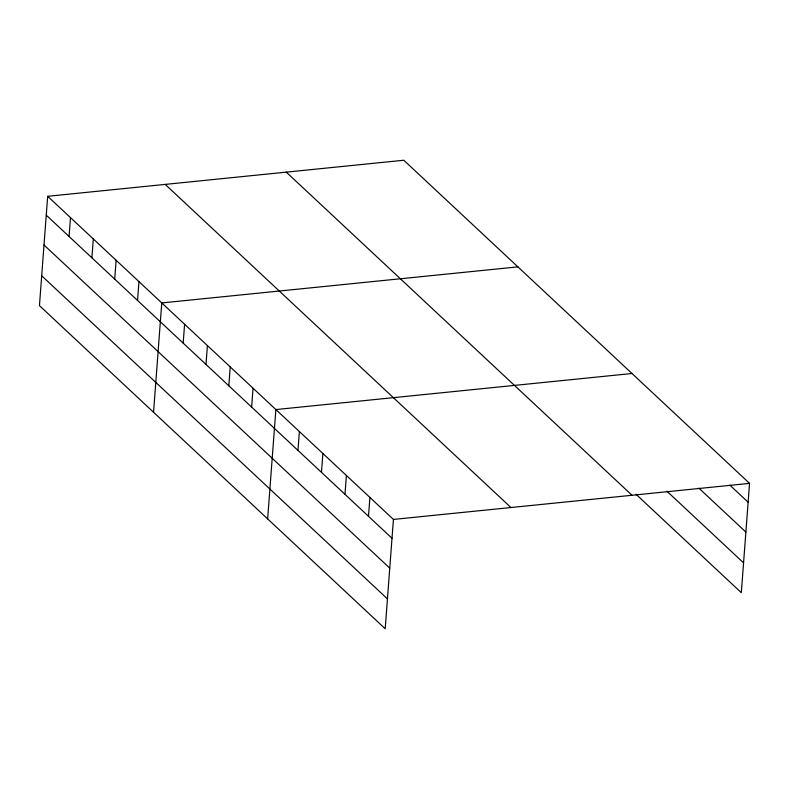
<?xml version="1.0" encoding="UTF-8"?>
<svg xmlns="http://www.w3.org/2000/svg" width="789" height="789" viewBox="0 0 789 789"><rect width="100%" height="100%" fill="white"/><g stroke="black" fill="none" stroke-linecap="round" stroke-linejoin="round"><path stroke-width="1.18" d="M47.675 196.303L39.45 305.629L385.2 628.764L393.425 519.428L47.675 196.303L403.8 160.236L749.55 483.371L741.325 592.697L635.964 494.23M69.077 236.473L70.487 217.626M91.889 257.806L93.309 238.949M114.711 279.128L116.131 260.281M137.533 300.451L138.953 281.604M153.549 412.262L161.765 302.937L517.9 266.869M183.176 343.107L184.587 324.259M205.988 364.439L207.408 345.582M228.81 385.762L230.23 366.915M251.632 407.085L253.052 388.237M267.649 518.896L275.864 409.57L631.989 373.503M297.966 450.391L299.376 431.544M321.468 472.364L322.888 453.507M344.98 494.338L346.401 475.481M368.493 516.302L369.913 497.455M393.425 519.428L749.55 483.371M729.845 485.127L748.13 502.218M698.867 488.135L745.891 532.082M666.942 491.222L743.573 562.843M286.279 172.14L632.028 495.275M165.197 184.399L510.947 507.534M46.255 215.15L392.005 538.276M44.006 245.004L389.766 568.139M41.699 275.775L387.448 598.9"/></g></svg>
